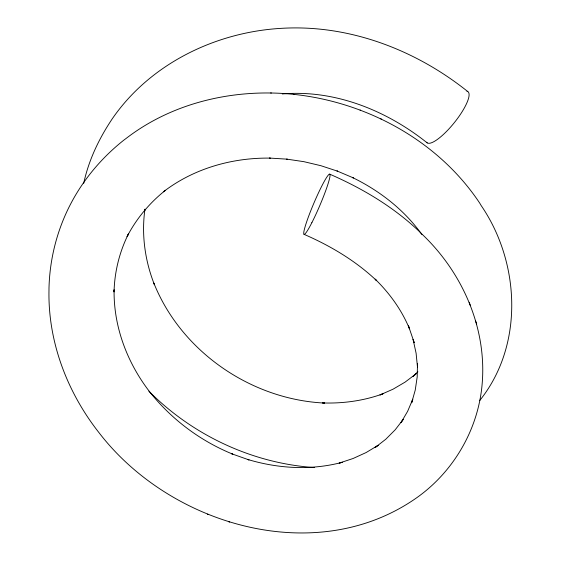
<?xml version="1.0" encoding="UTF-8"?>
<svg xmlns="http://www.w3.org/2000/svg" width="561" height="561" viewBox="0 0 561 561"><rect width="100%" height="100%" fill="white"/><g stroke="black" fill="none" stroke-linecap="round" stroke-linejoin="round"><path stroke-width="0.84" d="M114.058 289.848L114.044 291.937C114.556 271.84 119.43 251.966 128.427 233.986L127.074 236.623C136.4 218.65 149.591 202.851 165.467 190.284L163.44 191.778C193.734 168.475 232.303 157.55 270.276 158.125L269.504 158.069L287.19 159.163L286.734 159.128L303.908 161.673L320.864 165.698L337.442 171.133L336.972 170.944L353.444 177.928L352.68 177.613C379.706 190.796 404.25 209.87 421.816 234.442M144.871 209.779C141.372 235.087 145.075 261.054 154.464 284.757L153.833 283.067C181.273 351.663 251.195 399.614 324.644 403.064L322.54 402.938C343.059 403.632 363.703 400.82 383.03 393.773L379.979 394.951L393.058 389.18L405.105 382.111L416.031 373.836L413.078 376.431L417.896 371.768M144.843 209.435L144.654 210.796L144.983 209.148M83.708 183.328C88.47 161.126 98.231 140.243 110.622 121.288L112.228 118.848C149.906 64.059 215.052 32.307 280.612 28.387C348.318 24.046 415.378 49.578 467.811 91.604M479.634 400.631C524.107 345.373 520.243 262.681 481.184 205.578L479.774 203.201C438.555 141.084 367.448 102.277 293.992 94.381L293.536 94.353M282.295 93.953C334.819 89.451 386.641 110.496 427.209 142.887M293.992 94.381C235.101 88.231 173.104 102.067 125.818 138.665L123.792 140.166C101.772 157.62 83.33 179.464 70.398 204.449L69.045 207.086C56.542 232.219 49.719 259.939 48.996 287.989L48.975 290.78C48.029 342.308 67.509 392.763 99.227 432.959L99.907 433.842C171.105 525.391 315.527 567.914 415.624 498.512C453.141 472.53 478.231 429.726 482.13 384.208C487.067 328.122 462.341 272.295 421.858 234.014L420.322 232.429C394.236 207.332 362.785 188.538 329.707 174.155M270.619 92.965L271.391 93.014M314.651 467.572C252.59 463.442 192.612 435.28 148.896 391.192M207.402 514.164L208.362 514.493M228.397 521.611L229.701 522.067M360.064 110.012L360.534 110.194M380.765 118.82L381.536 119.142M304.076 234.351C330.506 245.844 355.674 260.802 376.662 280.703L375.127 279.119C389.65 293.284 401.725 310.009 409.481 328.816L408.443 325.766L414.186 342.645L413.085 339.405L416.101 353.234L417.468 367.02L417.489 363.5L417.195 376.95L415.245 390.07L411.662 402.784L412.777 399.215L407.637 411.297L401.024 422.587L403.268 419.34L395.217 429.768L385.814 439.207L375.127 447.552L378.177 445.287L366.172 452.524L353.107 458.491L339.16 463.113L342.329 462.271C311.341 470.567 278.27 468.666 247.71 459.459L249.014 459.908L231.819 453.828L232.78 454.165C200.6 441.072 171.939 419.691 150.25 392.553L150.923 393.436C127.831 364.201 113.539 327.519 114.093 290.009M469.234 302.26L470.279 305.31M475.567 320.857L476.675 324.097M466.941 91.247A32.713 8.703 -51.2 0 1 454.817 122.032A32.713 8.703 -51.2 0 1 426.563 142.256M311.867 222.661A32.713 3.191 -66.9 0 0 329.952 174.408A32.713 3.191 -66.9 0 0 308.859 215.683A32.713 3.191 -66.9 0 0 311.867 222.661"/></g></svg>
